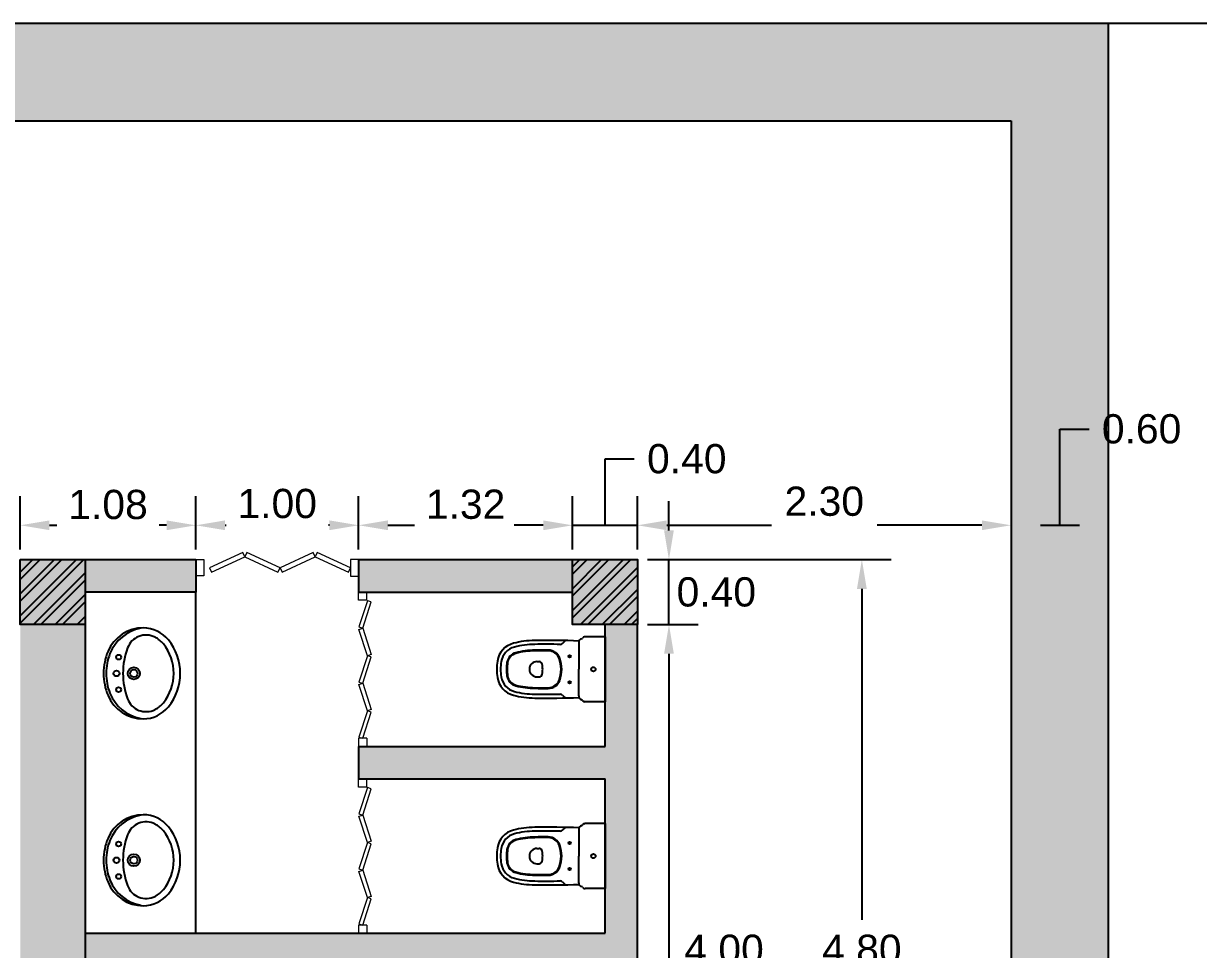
# Model space of a CAD drawing. Header units: millimetres. Extents: x 3409 to 3822, y 896 to 1108.
# Drawn here: x 3739.44 to 3746.67, y 1085.09 to 1090.79 of the extents above; entities that cross this region are included whole.
import ezdxf

# ---------------------------------------------------------------- set-up
doc = ezdxf.new("R2010")
doc.units = ezdxf.units.MM
for name, color, linetype in [('a-epipla', 8, 'Continuous'), ('a-toixoi', 5, 'Continuous'), ('DS_ST_quote 1_50', 7, 'Continuous'), ('edafos', 2, 'Continuous'), ('Layer1', 5, 'Continuous'), ('ypostilwmata', 232, 'Continuous')]:
    doc.layers.add(name, color=color, linetype=linetype)
doc.layers.add('a-portes', color=6, linetype='Continuous', lineweight=9)
doc.styles.get("Standard").update_dxf_attribs({"font": 'arial.ttf'})
doc.dimstyles.get("Standard").update_dxf_attribs({"dimtxt": 0.18, "dimasz": 0.18, "dimexe": 0.18, "dimexo": 0.0625, "dimgap": 0.09, "dimtad": 0, "dimtih": 1, "dimtoh": 1, "dimdec": 4, "dimzin": 0, "dimdsep": 46, "dimtxsty": 'Standard', "dimcen": 0.09, "dimadec": 0, "dimazin": 0, "dimtfac": 1, "dimtdec": 4, "dimtofl": 0, "dimtmove": 0, "dimatfit": 3, "dimfxl": 1, "dimtolj": 1, "dimtzin": 0, "dimarcsym": 0})

# ---------------------------------------------------------------- blocks, each defined once
blk = doc.blocks.new('*D202')
at = {"layer": 'Defpoints', "color": 0, "transparency": 16777216}
for p in [(3740.4994, 1087.7053), (3739.4188, 1087.4941), (3740.4994, 1087.4941)]:
    blk.add_point(p, dxfattribs=at)
at = {"layer": 'DS_ST_quote 1_50', "color": 0, "lineweight": -2, "transparency": 16777216}
for p, q in [((3739.4188, 1087.5566), (3739.4188, 1087.8853)), ((3740.4994, 1087.5566), (3740.4994, 1087.8853)), ((3739.5988, 1087.7053), (3739.6436, 1087.7053)), ((3740.3194, 1087.7053), (3740.2746, 1087.7053))]:
    blk.add_line(p, q, dxfattribs=at)
at = {"layer": 'DS_ST_quote 1_50', "color": 0, "transparency": 16777216}
for points in [[(3739.5988, 1087.7353), (3739.5988, 1087.6753), (3739.4188, 1087.7053)], [(3740.3194, 1087.7353), (3740.3194, 1087.6753), (3740.4994, 1087.7053)]]:
    blk.add_solid(points, dxfattribs=at)
at = {"layer": 'DS_ST_quote 1_50', "color": 0, "transparency": 16777216, "insert": (3739.9591, 1087.8322), "char_height": 0.18, "attachment_point": 5}
blk.add_mtext('\\A1;1.08', dxfattribs=at)
blk = doc.blocks.new('*D203')
at = {"layer": 'Defpoints', "color": 0, "transparency": 16777216}
for p in [(3741.502, 1087.7053), (3740.4994, 1087.4941), (3741.502, 1087.4941)]:
    blk.add_point(p, dxfattribs=at)
at = {"layer": 'DS_ST_quote 1_50', "color": 0, "lineweight": -2, "transparency": 16777216}
for p, q in [((3740.4994, 1087.5566), (3740.4994, 1087.8853)), ((3741.502, 1087.5566), (3741.502, 1087.8853)), ((3740.6794, 1087.7053), (3740.6857, 1087.7053)), ((3741.322, 1087.7053), (3741.3157, 1087.7053))]:
    blk.add_line(p, q, dxfattribs=at)
at = {"layer": 'DS_ST_quote 1_50', "color": 0, "transparency": 16777216}
for points in [[(3740.6794, 1087.7353), (3740.6794, 1087.6753), (3740.4994, 1087.7053)], [(3741.322, 1087.7353), (3741.322, 1087.6753), (3741.502, 1087.7053)]]:
    blk.add_solid(points, dxfattribs=at)
at = {"layer": 'DS_ST_quote 1_50', "color": 0, "transparency": 16777216, "insert": (3741.0007, 1087.8383), "char_height": 0.18, "attachment_point": 5}
blk.add_mtext('\\A1;1.00', dxfattribs=at)
blk = doc.blocks.new('*D225')
at = {"layer": 'Defpoints', "color": 0, "transparency": 16777216}
for p in [(3742.8188, 1087.7053), (3741.502, 1087.4941), (3742.8188, 1087.4941)]:
    blk.add_point(p, dxfattribs=at)
at = {"layer": 'DS_ST_quote 1_50', "color": 0, "lineweight": -2, "transparency": 16777216}
for p, q in [((3741.502, 1087.5566), (3741.502, 1087.8853)), ((3742.8188, 1087.5566), (3742.8188, 1087.8853)), ((3741.682, 1087.7053), (3741.846, 1087.7053)), ((3742.6388, 1087.7053), (3742.4748, 1087.7053))]:
    blk.add_line(p, q, dxfattribs=at)
at = {"layer": 'DS_ST_quote 1_50', "color": 0, "transparency": 16777216}
for points in [[(3741.682, 1087.7353), (3741.682, 1087.6753), (3741.502, 1087.7053)], [(3742.6388, 1087.7353), (3742.6388, 1087.6753), (3742.8188, 1087.7053)]]:
    blk.add_solid(points, dxfattribs=at)
at = {"layer": 'DS_ST_quote 1_50', "color": 0, "transparency": 16777216, "insert": (3742.1604, 1087.8338), "char_height": 0.18, "attachment_point": 5}
blk.add_mtext('\\A1;1.32', dxfattribs=at)
blk = doc.blocks.new('*D226')
at = {"layer": 'Defpoints', "color": 0, "transparency": 16777216}
for p in [(3743.2188, 1087.7053), (3742.8188, 1087.4941), (3743.2188, 1087.4941)]:
    blk.add_point(p, dxfattribs=at)
at = {"layer": 'DS_ST_quote 1_50', "color": 0, "lineweight": -2, "transparency": 16777216}
for p, q in [((3743.0188, 1087.7053), (3743.0188, 1088.1141)), ((3743.0188, 1088.1141), (3743.1988, 1088.1141)), ((3742.8188, 1087.5566), (3742.8188, 1087.8853)), ((3743.2188, 1087.5566), (3743.2188, 1087.8853)), ((3742.6388, 1087.7053), (3742.4588, 1087.7053)), ((3742.8188, 1087.7053), (3743.2188, 1087.7053)), ((3743.3988, 1087.7053), (3743.5788, 1087.7053))]:
    blk.add_line(p, q, dxfattribs=at)
at = {"layer": 'DS_ST_quote 1_50', "color": 0, "transparency": 16777216}
for points in [[(3742.6388, 1087.7353), (3742.6388, 1087.6753), (3742.8188, 1087.7053)], [(3743.3988, 1087.7353), (3743.3988, 1087.6753), (3743.2188, 1087.7053)]]:
    blk.add_solid(points, dxfattribs=at)
at = {"layer": 'DS_ST_quote 1_50', "color": 0, "transparency": 16777216, "insert": (3743.5222, 1088.1141), "char_height": 0.18, "attachment_point": 5}
blk.add_mtext('\\A1;0.40', dxfattribs=at)
blk = doc.blocks.new('*D227')
at = {"layer": 'Defpoints', "color": 0, "transparency": 16777216}
for p in [(3745.5188, 1087.7053), (3745.5188, 1087.7053), (3743.2188, 1087.4941)]:
    blk.add_point(p, dxfattribs=at)
at = {"layer": 'DS_ST_quote 1_50', "color": 0, "lineweight": -2, "transparency": 16777216}
for p, q in [((3743.2188, 1087.5566), (3743.2188, 1087.8853)), ((3743.3988, 1087.7053), (3744.0437, 1087.7053)), ((3745.3388, 1087.7053), (3744.6938, 1087.7053)), ((3745.5188, 1087.6428), (3745.5188, 1087.5253))]:
    blk.add_line(p, q, dxfattribs=at)
at = {"layer": 'DS_ST_quote 1_50', "color": 0, "transparency": 16777216}
for points in [[(3743.3988, 1087.7353), (3743.3988, 1087.6753), (3743.2188, 1087.7053)], [(3745.3388, 1087.7353), (3745.3388, 1087.6753), (3745.5188, 1087.7053)]]:
    blk.add_solid(points, dxfattribs=at)
at = {"layer": 'DS_ST_quote 1_50', "color": 0, "transparency": 16777216, "insert": (3744.3688, 1087.8523), "char_height": 0.18, "attachment_point": 5}
blk.add_mtext('\\A1;2.30', dxfattribs=at)
blk = doc.blocks.new('*D228')
at = {"layer": 'Defpoints', "color": 0, "transparency": 16777216}
for p in [(3745.5188, 1087.7053), (3746.1188, 1087.7053), (3746.1188, 1087.7053)]:
    blk.add_point(p, dxfattribs=at)
at = {"layer": 'DS_ST_quote 1_50', "color": 0, "lineweight": -2, "transparency": 16777216}
for p, q in [((3745.8188, 1087.7053), (3745.8188, 1088.2979)), ((3745.8188, 1088.2979), (3745.9988, 1088.2979)), ((3746.1188, 1087.7678), (3746.1188, 1087.8853)), ((3745.6988, 1087.7053), (3745.9388, 1087.7053)), ((3745.5188, 1087.6428), (3745.5188, 1087.5253))]:
    blk.add_line(p, q, dxfattribs=at)
at = {"layer": 'DS_ST_quote 1_50', "color": 0, "transparency": 16777216}
for points in [[(3745.6988, 1087.7353), (3745.6988, 1087.6753), (3745.5188, 1087.7053)], [(3745.9388, 1087.7353), (3745.9388, 1087.6753), (3746.1188, 1087.7053)]]:
    blk.add_solid(points, dxfattribs=at)
at = {"layer": 'DS_ST_quote 1_50', "color": 0, "transparency": 16777216, "insert": (3746.3222, 1088.2979), "char_height": 0.18, "attachment_point": 5}
blk.add_mtext('\\A1;0.60', dxfattribs=at)
blk = doc.blocks.new('*D156')
at = {"layer": 'Defpoints', "color": 0, "transparency": 16777216}
for p in [(3743.2188, 1087.4941), (3743.4124, 1087.4941), (3743.2188, 1087.0941)]:
    blk.add_point(p, dxfattribs=at)
at = {"layer": 'DS_ST_quote 1_50', "color": 0, "lineweight": -2, "transparency": 16777216}
for p, q in [((3743.4124, 1087.6741), (3743.4124, 1087.8541)), ((3743.2813, 1087.4941), (3743.5924, 1087.4941)), ((3743.4124, 1087.0941), (3743.4124, 1087.4941)), ((3743.2813, 1087.0941), (3743.5924, 1087.0941)), ((3743.4124, 1086.9141), (3743.4124, 1086.7341))]:
    blk.add_line(p, q, dxfattribs=at)
at = {"layer": 'DS_ST_quote 1_50', "color": 0, "transparency": 16777216}
for points in [[(3743.3824, 1087.6741), (3743.4424, 1087.6741), (3743.4124, 1087.4941)], [(3743.3824, 1086.9141), (3743.4424, 1086.9141), (3743.4124, 1087.0941)]]:
    blk.add_solid(points, dxfattribs=at)
at = {"layer": 'DS_ST_quote 1_50', "color": 0, "transparency": 16777216, "insert": (3743.704, 1087.2941), "char_height": 0.18, "attachment_point": 5}
blk.add_mtext('\\A1;0.40', dxfattribs=at)
blk = doc.blocks.new('*D157')
at = {"layer": 'Defpoints', "color": 0, "transparency": 16777216}
for p in [(3743.2188, 1087.0941), (3743.2188, 1083.0941), (3743.4124, 1083.0941)]:
    blk.add_point(p, dxfattribs=at)
at = {"layer": 'DS_ST_quote 1_50', "color": 0, "lineweight": -2, "transparency": 16777216}
for p, q in [((3743.2813, 1087.0941), (3743.5924, 1087.0941)), ((3743.4124, 1086.9141), (3743.4124, 1083.2741)), ((3743.2813, 1083.0941), (3743.5924, 1083.0941))]:
    blk.add_line(p, q, dxfattribs=at)
at = {"layer": 'DS_ST_quote 1_50', "color": 0, "transparency": 16777216}
for points in [[(3743.3824, 1086.9141), (3743.4424, 1086.9141), (3743.4124, 1087.0941)], [(3743.3824, 1083.2741), (3743.4424, 1083.2741), (3743.4124, 1083.0941)]]:
    blk.add_solid(points, dxfattribs=at)
at = {"layer": 'DS_ST_quote 1_50', "color": 0, "transparency": 16777216, "insert": (3743.7516, 1085.0941), "char_height": 0.18, "attachment_point": 5}
blk.add_mtext('\\A1;4.00', dxfattribs=at)
blk = doc.blocks.new('*D215')
at = {"layer": 'Defpoints', "color": 0, "transparency": 16777216}
for p in [(3743.2188, 1087.4941), (3743.2188, 1082.6941), (3744.6, 1082.6941)]:
    blk.add_point(p, dxfattribs=at)
at = {"layer": 'DS_ST_quote 1_50', "color": 0, "lineweight": -2, "transparency": 16777216}
for p, q in [((3743.2813, 1087.4941), (3744.78, 1087.4941)), ((3744.6, 1087.3141), (3744.6, 1085.276)), ((3744.6, 1082.8741), (3744.6, 1084.9122)), ((3743.2813, 1082.6941), (3744.78, 1082.6941))]:
    blk.add_line(p, q, dxfattribs=at)
at = {"layer": 'DS_ST_quote 1_50', "color": 0, "transparency": 16777216}
for points in [[(3744.57, 1087.3141), (3744.63, 1087.3141), (3744.6, 1087.4941)], [(3744.57, 1082.8741), (3744.63, 1082.8741), (3744.6, 1082.6941)]]:
    blk.add_solid(points, dxfattribs=at)
at = {"layer": 'DS_ST_quote 1_50', "color": 0, "transparency": 16777216, "insert": (3744.6, 1085.0941), "char_height": 0.18, "attachment_point": 5}
blk.add_mtext('\\A1;4.80', dxfattribs=at)

msp = doc.modelspace()

# ---------------------------------------------------------------- hatches: boundary and pattern name
at = {"layer": 'a-epipla'}
h = msp.add_hatch(dxfattribs=at)
h.set_pattern_fill('ANSI32', color=256, scale=0.01)
h.set_pattern_definition([(45, (264.24471, 2.56293), (-0.067351921, 0.067351921), []), (45, (264.28961, 2.56293), (-0.067351921, 0.067351921), [])])
h.paths.add_polyline_path([(3682.4188, 1087.4941), (3682.0188, 1087.4941), (3682.0188, 1087.0941), (3682.4188, 1087.0941)])
h.paths.add_polyline_path([(3685.8188, 1087.4941), (3685.4188, 1087.4941), (3685.4188, 1087.0941), (3685.8188, 1087.0941)])
h.paths.add_polyline_path([(3689.2188, 1087.4941), (3688.8188, 1087.4941), (3688.8188, 1087.0941), (3689.2188, 1087.0941)])
h.paths.add_polyline_path([(3692.6188, 1087.4941), (3692.2188, 1087.4941), (3692.2188, 1087.0941), (3692.6188, 1087.0941)])
h.paths.add_polyline_path([(3696.0188, 1087.4941), (3695.6188, 1087.4941), (3695.6188, 1087.0941), (3696.0188, 1087.0941)])
h.paths.add_polyline_path([(3696.0188, 1083.0941), (3695.6188, 1083.0941), (3695.6188, 1082.6941), (3696.0188, 1082.6941)])
h.paths.add_polyline_path([(3692.6188, 1083.0941), (3692.2188, 1083.0941), (3692.2188, 1082.6941), (3692.6188, 1082.6941)])
h.paths.add_polyline_path([(3689.2188, 1083.0941), (3688.8188, 1083.0941), (3688.8188, 1082.6941), (3689.2188, 1082.6941)])
h.paths.add_polyline_path([(3685.8188, 1083.0941), (3685.4188, 1083.0941), (3685.4188, 1082.6941), (3685.8188, 1082.6941)])
h.paths.add_polyline_path([(3682.4188, 1083.0941), (3682.0188, 1083.0941), (3682.0188, 1082.6941), (3682.4188, 1082.6941)])
h.paths.add_polyline_path([(3699.4188, 1087.4941), (3699.0188, 1087.4941), (3699.0188, 1087.0941), (3699.4188, 1087.0941)])
h.paths.add_polyline_path([(3702.8188, 1087.4941), (3702.4188, 1087.4941), (3702.4188, 1087.0941), (3702.8188, 1087.0941)])
h.paths.add_polyline_path([(3706.2188, 1087.4941), (3705.8188, 1087.4941), (3705.8188, 1087.0941), (3706.2188, 1087.0941)])
h.paths.add_polyline_path([(3709.6188, 1087.4941), (3709.2188, 1087.4941), (3709.2188, 1087.0941), (3709.6188, 1087.0941)])
h.paths.add_polyline_path([(3709.6188, 1083.0941), (3709.2188, 1083.0941), (3709.2188, 1082.6941), (3709.6188, 1082.6941)])
h.paths.add_polyline_path([(3706.2188, 1083.0941), (3705.8188, 1083.0941), (3705.8188, 1082.6941), (3706.2188, 1082.6941)])
h.paths.add_polyline_path([(3702.8188, 1083.0941), (3702.4188, 1083.0941), (3702.4188, 1082.6941), (3702.8188, 1082.6941)])
h.paths.add_polyline_path([(3699.4188, 1083.0941), (3699.0188, 1083.0941), (3699.0188, 1082.6941), (3699.4188, 1082.6941)])
h.paths.add_polyline_path([(3716.0188, 1087.4941), (3715.6188, 1087.4941), (3715.6188, 1087.0941), (3716.0188, 1087.0941)])
h.paths.add_polyline_path([(3719.4188, 1087.4941), (3719.0188, 1087.4941), (3719.0188, 1087.0941), (3719.4188, 1087.0941)])
h.paths.add_polyline_path([(3722.8188, 1087.4941), (3722.4188, 1087.4941), (3722.4188, 1087.0941), (3722.8188, 1087.0941)])
h.paths.add_polyline_path([(3726.2188, 1087.4941), (3725.8188, 1087.4941), (3725.8188, 1087.0941), (3726.2188, 1087.0941)])
h.paths.add_polyline_path([(3716.0188, 1083.0941), (3715.6188, 1083.0941), (3715.6188, 1082.6941), (3716.0188, 1082.6941)])
h.paths.add_polyline_path([(3719.4188, 1083.0941), (3719.0188, 1083.0941), (3719.0188, 1082.6941), (3719.4188, 1082.6941)])
h.paths.add_polyline_path([(3722.8188, 1083.0941), (3722.4188, 1083.0941), (3722.4188, 1082.6941), (3722.8188, 1082.6941)])
h.paths.add_polyline_path([(3726.2188, 1083.0941), (3725.8188, 1083.0941), (3725.8188, 1082.6941), (3726.2188, 1082.6941)])
h.paths.add_polyline_path([(3729.6188, 1087.4941), (3729.2188, 1087.4941), (3729.2188, 1087.0941), (3729.6188, 1087.0941)])
h.paths.add_polyline_path([(3733.0188, 1087.4941), (3732.6188, 1087.4941), (3732.6188, 1087.0941), (3733.0188, 1087.0941)])
h.paths.add_polyline_path([(3736.4188, 1087.4941), (3736.0188, 1087.4941), (3736.0188, 1087.0941), (3736.4188, 1087.0941)])
h.paths.add_polyline_path([(3739.8188, 1087.4941), (3739.4188, 1087.4941), (3739.4188, 1087.0941), (3739.8188, 1087.0941)])
h.paths.add_polyline_path([(3743.2188, 1087.4941), (3742.8188, 1087.4941), (3742.8188, 1087.0941), (3743.2188, 1087.0941)])
h.paths.add_polyline_path([(3743.2188, 1083.0941), (3742.8188, 1083.0941), (3742.8188, 1082.6941), (3743.2188, 1082.6941)])
h.paths.add_polyline_path([(3739.8188, 1083.0941), (3739.4188, 1083.0941), (3739.4188, 1082.6941), (3739.8188, 1082.6941)])
h.paths.add_polyline_path([(3736.4188, 1083.0941), (3736.0188, 1083.0941), (3736.0188, 1082.6941), (3736.4188, 1082.6941)])
h.paths.add_polyline_path([(3733.0188, 1083.0941), (3732.6188, 1083.0941), (3732.6188, 1082.6941), (3733.0188, 1082.6941)])
h.paths.add_polyline_path([(3729.6188, 1083.0941), (3729.2188, 1083.0941), (3729.2188, 1082.6941), (3729.6188, 1082.6941)])
h = msp.add_hatch(dxfattribs=at)
h.set_pattern_fill('AR-CONC', color=256, scale=0.00088)
h.set_pattern_definition([(50, (264.24471, 2.56293), (0.1603225087, -0.0140263953), [0.016764, -0.184404]), (355, (264.24471, 2.56293), (-0.031014211, 0.168130024), [0.0134112, -0.147523714]), (100.4514447, (264.25807, 2.56176), (0.1293082974, 0.154103622), [0.014247208, -0.156719415]), (46.1842, (264.24471, 2.60764), (0.238549556, -0.036997249), [0.025146, -0.276606]), (96.6355576, (264.2646, 2.60455), (0.208915638, 0.21773499), [0.02137082, -0.235079335]), (351.184151, (264.2447, 2.60764), (0.208915638, 0.21773499), [0.020116771, -0.221284564]), (21, (264.26706, 2.59646), (0.1334206643, -0.0899933744), [0.016764, -0.184404]), (326, (264.26706, 2.59646), (0.054385785, 0.16208541), [0.0134112, -0.1475232]), (71.451445, (264.27818, 2.58896), (0.187806449, 0.0720920366), [0.014247208, -0.156719145]), (37.5, (264.24471, 2.562933), (0.0027179709, 0.0744084342), [0, -0.14573504, 0, -0.1497584, 0, -0.148082]), (7.5, (264.24471, 2.56293), (0.058801303, 0.0881589058), [0, -0.08538464, 0, -0.14238224, 0, -0.0564388]), (327.5, (264.194866, 2.56293), (0.1193197237, -0.0050412947), [0, -0.05588, 0, -0.1743456, 0, -0.2313432]), (317.5, (264.17251, 2.56293), (0.1303536796, 0.022375312), [0, -0.072644, 0, -0.11578336, 0, -0.1642872])])
h.paths.add_polyline_path([(3682.4188, 1087.4941), (3682.0188, 1087.4941), (3682.0188, 1087.0941), (3682.4188, 1087.0941)])
h.paths.add_polyline_path([(3685.8188, 1087.4941), (3685.4188, 1087.4941), (3685.4188, 1087.0941), (3685.8188, 1087.0941)])
h.paths.add_polyline_path([(3682.4188, 1083.0941), (3682.0188, 1083.0941), (3682.0188, 1082.6941), (3682.4188, 1082.6941)])
h.paths.add_polyline_path([(3685.8188, 1083.0941), (3685.4188, 1083.0941), (3685.4188, 1082.6941), (3685.8188, 1082.6941)])
h.paths.add_polyline_path([(3689.2188, 1087.4941), (3688.8188, 1087.4941), (3688.8188, 1087.0941), (3689.2188, 1087.0941)])
h.paths.add_polyline_path([(3689.2188, 1083.0941), (3688.8188, 1083.0941), (3688.8188, 1082.6941), (3689.2188, 1082.6941)])
h.paths.add_polyline_path([(3692.6188, 1083.0941), (3692.2188, 1083.0941), (3692.2188, 1082.6941), (3692.6188, 1082.6941)])
h.paths.add_polyline_path([(3692.6188, 1087.4941), (3692.2188, 1087.4941), (3692.2188, 1087.0941), (3692.6188, 1087.0941)])
h.paths.add_polyline_path([(3696.0188, 1087.4941), (3695.6188, 1087.4941), (3695.6188, 1087.0941), (3696.0188, 1087.0941)])
h.paths.add_polyline_path([(3696.0188, 1083.0941), (3695.6188, 1083.0941), (3695.6188, 1082.6941), (3696.0188, 1082.6941)])
h.paths.add_polyline_path([(3699.4188, 1083.0941), (3699.0188, 1083.0941), (3699.0188, 1082.6941), (3699.4188, 1082.6941)])
h.paths.add_polyline_path([(3699.4188, 1087.4941), (3699.0188, 1087.4941), (3699.0188, 1087.0941), (3699.4188, 1087.0941)])
h.paths.add_polyline_path([(3702.8188, 1087.4941), (3702.4188, 1087.4941), (3702.4188, 1087.0941), (3702.8188, 1087.0941)])
h.paths.add_polyline_path([(3702.8188, 1083.0941), (3702.4188, 1083.0941), (3702.4188, 1082.6941), (3702.8188, 1082.6941)])
h.paths.add_polyline_path([(3706.2188, 1087.4941), (3705.8188, 1087.4941), (3705.8188, 1087.0941), (3706.2188, 1087.0941)])
h.paths.add_polyline_path([(3706.2188, 1083.0941), (3705.8188, 1083.0941), (3705.8188, 1082.6941), (3706.2188, 1082.6941)])
h.paths.add_polyline_path([(3709.6188, 1087.4941), (3709.2188, 1087.4941), (3709.2188, 1087.0941), (3709.6188, 1087.0941)])
h.paths.add_polyline_path([(3709.6188, 1083.0941), (3709.2188, 1083.0941), (3709.2188, 1082.6941), (3709.6188, 1082.6941)])
h.paths.add_polyline_path([(3716.0188, 1087.4941), (3715.6188, 1087.4941), (3715.6188, 1087.0941), (3716.0188, 1087.0941)])
h.paths.add_polyline_path([(3719.4188, 1087.4941), (3719.0188, 1087.4941), (3719.0188, 1087.0941), (3719.4188, 1087.0941)])
h.paths.add_polyline_path([(3716.0188, 1083.0941), (3715.6188, 1083.0941), (3715.6188, 1082.6941), (3716.0188, 1082.6941)])
h.paths.add_polyline_path([(3719.4188, 1083.0941), (3719.0188, 1083.0941), (3719.0188, 1082.6941), (3719.4188, 1082.6941)])
h.paths.add_polyline_path([(3722.8188, 1087.4941), (3722.4188, 1087.4941), (3722.4188, 1087.0941), (3722.8188, 1087.0941)])
h.paths.add_polyline_path([(3722.8188, 1083.0941), (3722.4188, 1083.0941), (3722.4188, 1082.6941), (3722.8188, 1082.6941)])
h.paths.add_polyline_path([(3726.2188, 1087.4941), (3725.8188, 1087.4941), (3725.8188, 1087.0941), (3726.2188, 1087.0941)])
h.paths.add_polyline_path([(3726.2188, 1083.0941), (3725.8188, 1083.0941), (3725.8188, 1082.6941), (3726.2188, 1082.6941)])
h.paths.add_polyline_path([(3729.6188, 1087.4941), (3729.2188, 1087.4941), (3729.2188, 1087.0941), (3729.6188, 1087.0941)])
h.paths.add_polyline_path([(3729.6188, 1083.0941), (3729.2188, 1083.0941), (3729.2188, 1082.6941), (3729.6188, 1082.6941)])
h.paths.add_polyline_path([(3733.0188, 1087.4941), (3732.6188, 1087.4941), (3732.6188, 1087.0941), (3733.0188, 1087.0941)])
h.paths.add_polyline_path([(3733.0188, 1083.0941), (3732.6188, 1083.0941), (3732.6188, 1082.6941), (3733.0188, 1082.6941)])
h.paths.add_polyline_path([(3736.4188, 1087.4941), (3736.0188, 1087.4941), (3736.0188, 1087.0941), (3736.4188, 1087.0941)])
h.paths.add_polyline_path([(3736.4188, 1083.0941), (3736.0188, 1083.0941), (3736.0188, 1082.6941), (3736.4188, 1082.6941)])
h.paths.add_polyline_path([(3739.8188, 1087.4941), (3739.4188, 1087.4941), (3739.4188, 1087.0941), (3739.8188, 1087.0941)])
h.paths.add_polyline_path([(3739.8188, 1083.0941), (3739.4188, 1083.0941), (3739.4188, 1082.6941), (3739.8188, 1082.6941)])
h.paths.add_polyline_path([(3743.2188, 1083.0941), (3742.8188, 1083.0941), (3742.8188, 1082.6941), (3743.2188, 1082.6941)])
h.paths.add_polyline_path([(3743.2188, 1087.4941), (3742.8188, 1087.4941), (3742.8188, 1087.0941), (3743.2188, 1087.0941)])
at = {"layer": 'Layer1'}
h = msp.add_hatch(color=256, dxfattribs=at)
h.dxf.hatch_style = 1
h.paths.add_polyline_path([(3746.1188, 1090.794), (3729.2188, 1090.794), (3729.2188, 1090.194), (3745.5188, 1090.194), (3745.5188, 1080.6941), (3746.1188, 1080.6941)])
h = msp.add_hatch(color=256, dxfattribs=at)
h.dxf.hatch_style = 1
h.paths.add_polyline_path([(3726.2188, 1087.0941), (3725.8188, 1087.0941), (3725.8188, 1083.0941), (3726.2188, 1083.0941)])
h.paths.add_polyline_path([(3729.6188, 1087.0941), (3729.2188, 1087.0941), (3729.2188, 1083.0941), (3729.6188, 1083.0941)])
h.paths.add_polyline_path([(3739.8188, 1087.0941), (3739.4188, 1087.0941), (3739.4188, 1083.0941), (3739.8188, 1083.0941)])
h.paths.add_polyline_path([(3743.2188, 1087.0941), (3743.0188, 1087.0941), (3743.0188, 1086.3441), (3741.502, 1086.3441), (3741.502, 1086.1441), (3743.0188, 1086.1441), (3743.0188, 1085.1941), (3739.8188, 1085.1941), (3739.8188, 1084.9941), (3743.0188, 1084.9941), (3743.0188, 1084.0441), (3741.502, 1084.0441), (3741.502, 1083.8441), (3743.0188, 1083.8441), (3743.0188, 1083.0941), (3743.2188, 1083.0941)])
h.paths.add_polyline_path([(3742.8188, 1087.4941), (3741.502, 1087.4941), (3741.502, 1087.2941), (3742.8188, 1087.2941)])
h.paths.add_polyline_path([(3740.4994, 1087.4941), (3739.8188, 1087.4941), (3739.8188, 1087.2941), (3740.4994, 1087.2941)])
h.paths.add_polyline_path([(3740.4994, 1082.8941), (3739.8188, 1082.8941), (3739.8188, 1082.6941), (3740.4995, 1082.6941)])
h.paths.add_polyline_path([(3742.8188, 1082.8941), (3741.502, 1082.8941), (3741.5021, 1082.6941), (3742.8188, 1082.6941)])

# ---------------------------------------------------------------- linework, layer by layer
at = {"layer": 'a-epipla'}
for p, q in [((3740.4993, 1085.1941), (3740.4992, 1087.2941)), ((3743.0188, 1087.0191), (3742.896, 1087.0191)), ((3743.0188, 1087.0191), (3743.0188, 1086.6191)), ((3742.758, 1086.9779), (3742.7755, 1086.9955)), ((3742.857, 1086.9831), (3742.857, 1086.8191)), ((3742.6, 1086.8661), (3742.6127, 1086.8661)), ((3742.857, 1086.6551), (3742.857, 1086.8191)), ((3742.6, 1086.7721), (3742.6127, 1086.7721)), ((3742.758, 1086.6602), (3742.7755, 1086.6427)), ((3743.0188, 1086.6191), (3742.896, 1086.6191)), ((3743.0188, 1085.8691), (3742.896, 1085.8691)), ((3743.0188, 1085.8691), (3743.0188, 1085.4691)), ((3742.758, 1085.8279), (3742.7755, 1085.8455)), ((3742.857, 1085.8331), (3742.857, 1085.6691)), ((3742.6, 1085.7161), (3742.6127, 1085.7161)), ((3742.857, 1085.5051), (3742.857, 1085.6691)), ((3742.6, 1085.6221), (3742.6127, 1085.6221)), ((3742.758, 1085.5102), (3742.7755, 1085.4927)), ((3743.0188, 1085.4691), (3742.896, 1085.4691))]:
    msp.add_line(p, q, dxfattribs=at)
for centre, radius in [((3740.0243, 1086.8937), 0.015), ((3742.801, 1086.8991), 0.0075), ((3740.0113, 1086.7937), 0.0175), ((3740.1183, 1086.7937), 0.0375), ((3740.1183, 1086.7937), 0.023), ((3742.947, 1086.8191), 0.0135), ((3742.947, 1086.8191), 0.0135), ((3742.801, 1086.7391), 0.0075), ((3740.0243, 1086.6937), 0.015), ((3740.0243, 1085.7437), 0.015), ((3742.801, 1085.7491), 0.0075), ((3740.0113, 1085.6437), 0.0175), ((3740.1183, 1085.6437), 0.0375), ((3740.1183, 1085.6437), 0.023), ((3742.947, 1085.6691), 0.0135), ((3742.947, 1085.6691), 0.0135), ((3740.0243, 1085.5437), 0.015), ((3742.801, 1085.5891), 0.0075)]:
    msp.add_circle(centre, radius, dxfattribs=at)
for centre, radius, start, end in [((3740.2095, 1086.7695), 0.258, 262.50469, 262.50469), ((3740.1758, 1086.8387), 0.235, 90, 157.28559), ((3740.2095, 1086.818), 0.258, 100.99675, 157.82074), ((3740.1933, 1086.908), 0.1215, 62.93101, 159.64154), ((3740.1758, 1086.8737), 0.2, 39.08291, 90), ((3740.1758, 1086.8737), 0.16, 39.08291, 62.931), ((3742.882, 1086.9831), 0.025, 106.21522, 180), ((3742.8722, 1087.0167), 0.01, 286.21522, 325.06276), ((3742.896, 1087.0001), 0.019, 90, 145.06276), ((3740.5013, 1086.7937), 0.45, 159.64154, 180), ((3740.0773, 1086.7937), 0.2869, 0, 39.08291), ((3740.0773, 1086.7937), 0.3269, 0, 39.08291), ((3742.4883, 1086.8491), 0.134, 104.53948, 171.18382), ((3742.4883, 1086.8491), 0.11, 104.53948, 171.18382), ((3742.5927, 1086.4464), 0.55, 90.70946, 104.53949), ((3742.5927, 1086.4464), 0.526, 90.70946, 104.53949), ((3742.5927, 1086.4464), 0.49, 90.70946, 104.53949), ((3742.5927, 1086.4464), 0.486, 90.70946, 104.53949), ((3742.654, 1081.4968), 5.5, 87.86383, 90.70946), ((3742.654, 1081.4968), 5.476, 89.06363, 90.70946), ((3742.654, 1081.4968), 5.44, 89.8352, 90.70946), ((3742.654, 1081.4968), 5.436, 89.8352, 90.70946), ((3742.6695, 1086.8618), 0.075, 19.98399, 89.8352), ((3742.6695, 1086.8618), 0.071, 19.98399, 89.8352), ((3742.7438, 1086.9921), 0.02, 269.06363, 315), ((3740.2833, 1086.7937), 0.3515, 157.28559, 180), ((3740.2833, 1086.7937), 0.3355, 158.74675, 180), ((3742.682, 1086.8191), 0.33, 171.18382, 180), ((3742.682, 1086.8191), 0.306, 171.18382, 180), ((3742.682, 1086.8191), 0.27, 171.18382, 180), ((3742.4883, 1086.8491), 0.074, 104.53948, 171.18382), ((3742.682, 1086.8191), 0.266, 171.18382, 180), ((3742.4883, 1086.8491), 0.07, 104.53948, 171.18382), ((3742.6, 1086.8191), 0.047, 90, 180), ((3742.6127, 1086.8461), 0.02, 9.71515, 90), ((3742.552, 1086.8191), 0.196, 0, 19.98399), ((3742.552, 1086.8191), 0.2, 0, 19.98399), ((3740.2833, 1086.7937), 0.3515, 180, 202.71441), ((3740.2833, 1086.7937), 0.3355, 180, 201.25325), ((3740.5013, 1086.7937), 0.45, 180, 200.35846), ((3740.0773, 1086.7937), 0.2869, 320.91709, 0), ((3740.0773, 1086.7937), 0.3269, 320.91709, 0), ((3742.682, 1086.8191), 0.33, 180, 188.81618), ((3742.682, 1086.8191), 0.306, 180, 188.81618), ((3742.682, 1086.8191), 0.27, 180, 188.81618), ((3742.682, 1086.8191), 0.266, 180, 188.81618), ((3742.6, 1086.8191), 0.047, 180, 270), ((3742.6127, 1086.7921), 0.02, 270, 350.28485), ((3742.455, 1086.8191), 0.18, 0, 9.71515), ((3742.455, 1086.8191), 0.18, 350.28485, 0), ((3742.552, 1086.8191), 0.196, 340.01601, 0), ((3742.552, 1086.8191), 0.2, 340.01601, 0), ((3742.4883, 1086.789), 0.134, 188.81618, 255.46052), ((3742.4883, 1086.789), 0.11, 188.81618, 255.46052), ((3742.4883, 1086.789), 0.074, 188.81618, 255.46052), ((3742.4883, 1086.789), 0.07, 188.81618, 255.46052), ((3742.5927, 1087.1917), 0.49, 255.46051, 269.29054), ((3742.5927, 1087.1917), 0.486, 255.46051, 269.29054), ((3742.6695, 1086.7764), 0.071, 270.1648, 340.01601), ((3742.6695, 1086.7764), 0.075, 270.1648, 340.01601), ((3740.1758, 1086.7487), 0.235, 202.71441, 270), ((3740.2095, 1086.7695), 0.258, 202.17926, 259.00325), ((3742.5927, 1087.1917), 0.55, 255.46051, 269.29054), ((3742.5927, 1087.1917), 0.526, 255.46051, 269.29054), ((3742.654, 1092.1413), 5.5, 269.29054, 272.13617), ((3742.654, 1092.1413), 5.476, 269.29054, 270.93637), ((3742.654, 1092.1413), 5.436, 269.29054, 270.1648), ((3742.654, 1092.1413), 5.44, 269.29054, 270.1648), ((3742.7438, 1086.6461), 0.02, 45, 90.93637), ((3742.882, 1086.6551), 0.025, 180, 253.78478), ((3740.1933, 1086.6794), 0.1215, 200.35846, 297.06899), ((3740.1758, 1086.7137), 0.2, 270, 320.91709), ((3740.1758, 1086.7137), 0.16, 297.069, 320.91709), ((3742.8722, 1086.6215), 0.01, 34.93724, 73.78478), ((3742.896, 1086.6381), 0.019, 214.93724, 270), ((3740.1758, 1085.6887), 0.235, 90, 157.28559), ((3740.2095, 1085.668), 0.258, 100.99675, 157.82074), ((3740.1758, 1085.7237), 0.2, 39.08291, 90), ((3740.2095, 1085.6195), 0.258, 262.50469, 262.50469), ((3740.1933, 1085.758), 0.1215, 62.93101, 159.64154), ((3740.1758, 1085.7237), 0.16, 39.08291, 62.931), ((3740.0773, 1085.6437), 0.3269, 0, 39.08291), ((3742.5927, 1085.2964), 0.55, 90.70946, 104.53949), ((3742.654, 1080.3468), 5.5, 87.86383, 90.70946), ((3742.882, 1085.8331), 0.025, 106.21522, 180), ((3742.8722, 1085.8667), 0.01, 286.21522, 325.06276), ((3742.896, 1085.8501), 0.019, 90, 145.06276), ((3740.2833, 1085.6437), 0.3515, 157.28559, 180), ((3740.5013, 1085.6437), 0.45, 159.64154, 180), ((3740.0773, 1085.6437), 0.2869, 0, 39.08291), ((3742.4883, 1085.6991), 0.134, 104.53948, 171.18382), ((3742.4883, 1085.6991), 0.11, 104.53948, 171.18382), ((3742.5927, 1085.2964), 0.526, 90.70946, 104.53949), ((3742.5927, 1085.2964), 0.49, 90.70946, 104.53949), ((3742.5927, 1085.2964), 0.486, 90.70946, 104.53949), ((3742.654, 1080.3468), 5.476, 89.06363, 90.70946), ((3742.654, 1080.3468), 5.44, 89.8352, 90.70946), ((3742.654, 1080.3468), 5.436, 89.8352, 90.70946), ((3742.6695, 1085.7118), 0.075, 19.98399, 89.8352), ((3742.6695, 1085.7118), 0.071, 19.98399, 89.8352), ((3742.7438, 1085.8421), 0.02, 269.06363, 315), ((3740.2833, 1085.6437), 0.3355, 158.74675, 180), ((3742.682, 1085.6691), 0.33, 171.18382, 180), ((3742.682, 1085.6691), 0.306, 171.18382, 180), ((3742.682, 1085.6691), 0.27, 171.18382, 180), ((3742.4883, 1085.6991), 0.074, 104.53948, 171.18382), ((3742.682, 1085.6691), 0.266, 171.18382, 180), ((3742.4883, 1085.6991), 0.07, 104.53948, 171.18382), ((3742.6, 1085.6691), 0.047, 90, 180), ((3742.6127, 1085.6961), 0.02, 9.71515, 90), ((3742.552, 1085.6691), 0.196, 0, 19.98399), ((3742.552, 1085.6691), 0.2, 0, 19.98399), ((3740.2833, 1085.6437), 0.3515, 180, 202.71441), ((3740.2833, 1085.6437), 0.3355, 180, 201.25325), ((3740.5013, 1085.6437), 0.45, 180, 200.35846), ((3740.0773, 1085.6437), 0.2869, 320.91709, 0), ((3740.0773, 1085.6437), 0.3269, 320.91709, 0), ((3742.682, 1085.6691), 0.33, 180, 188.81618), ((3742.682, 1085.6691), 0.306, 180, 188.81618), ((3742.682, 1085.6691), 0.27, 180, 188.81618), ((3742.682, 1085.6691), 0.266, 180, 188.81618), ((3742.6, 1085.6691), 0.047, 180, 270), ((3742.6127, 1085.6421), 0.02, 270, 350.28485), ((3742.455, 1085.6691), 0.18, 0, 9.71515), ((3742.455, 1085.6691), 0.18, 350.28485, 0), ((3742.552, 1085.6691), 0.196, 340.01601, 0), ((3742.552, 1085.6691), 0.2, 340.01601, 0), ((3742.4883, 1085.639), 0.134, 188.81618, 255.46052), ((3742.4883, 1085.639), 0.11, 188.81618, 255.46052), ((3742.4883, 1085.639), 0.074, 188.81618, 255.46052), ((3742.4883, 1085.639), 0.07, 188.81618, 255.46052), ((3742.5927, 1086.0417), 0.49, 255.46051, 269.29054), ((3742.5927, 1086.0417), 0.486, 255.46051, 269.29054), ((3742.6695, 1085.6264), 0.071, 270.1648, 340.01601), ((3742.6695, 1085.6264), 0.075, 270.1648, 340.01601), ((3740.1758, 1085.5987), 0.235, 202.71441, 270), ((3740.2095, 1085.6195), 0.258, 202.17926, 259.00325), ((3740.1933, 1085.5294), 0.1215, 200.35846, 297.06899), ((3742.5927, 1086.0417), 0.55, 255.46051, 269.29054), ((3742.5927, 1086.0417), 0.526, 255.46051, 269.29054), ((3742.654, 1090.9913), 5.5, 269.29054, 272.13617), ((3742.654, 1090.9913), 5.476, 269.29054, 270.93637), ((3742.654, 1090.9913), 5.436, 269.29054, 270.1648), ((3742.654, 1090.9913), 5.44, 269.29054, 270.1648), ((3742.7438, 1085.4961), 0.02, 45, 90.93637), ((3742.882, 1085.5051), 0.025, 180, 253.78478), ((3740.1758, 1085.5637), 0.2, 270, 320.91709), ((3740.1758, 1085.5637), 0.16, 297.069, 320.91709), ((3742.8722, 1085.4715), 0.01, 34.93724, 73.78478), ((3742.896, 1085.4881), 0.019, 214.93724, 270)]:
    msp.add_arc(centre, radius, start, end, dxfattribs=at)
at = {"layer": 'a-portes'}
for p, q in [((3741.502, 1087.2441), (3741.502, 1087.2941)), ((3741.552, 1087.2441), (3741.552, 1087.2941)), ((3741.552, 1087.2441), (3741.502, 1087.2441)), ((3741.552, 1086.3941), (3741.502, 1086.3941)), ((3741.502, 1086.3941), (3741.502, 1086.3441)), ((3741.552, 1086.3941), (3741.552, 1086.3441)), ((3741.502, 1086.0941), (3741.502, 1086.1441)), ((3741.552, 1086.0941), (3741.552, 1086.1441)), ((3741.552, 1086.0941), (3741.502, 1086.0941)), ((3741.552, 1085.2441), (3741.502, 1085.2441)), ((3741.502, 1085.2441), (3741.502, 1085.1941)), ((3741.552, 1085.2441), (3741.552, 1085.1941))]:
    msp.add_line(p, q, dxfattribs=at)
for points in [[(3740.7885, 1087.5386), (3740.584, 1087.4433), (3740.5965, 1087.4165), (3740.801, 1087.5118)], [(3741.018, 1087.4433), (3740.8135, 1087.5386), (3740.801, 1087.5118), (3741.0055, 1087.4165)], [(3741.2225, 1087.5386), (3741.018, 1087.4433), (3741.0305, 1087.4165), (3741.235, 1087.5118)], [(3741.452, 1087.4433), (3741.2475, 1087.5386), (3741.235, 1087.5118), (3741.4395, 1087.4165)], [(3741.5032, 1087.0794), (3741.527, 1087.0717), (3741.5795, 1087.2334), (3741.5557, 1087.2411)], [(3741.5795, 1086.91), (3741.5557, 1086.9023), (3741.5032, 1087.064), (3741.527, 1087.0717)], [(3741.5032, 1086.7406), (3741.527, 1086.7329), (3741.5795, 1086.8946), (3741.5557, 1086.9023)], [(3741.5795, 1086.5712), (3741.5557, 1086.5635), (3741.5032, 1086.7252), (3741.527, 1086.7329)], [(3741.5032, 1086.4018), (3741.527, 1086.3941), (3741.5795, 1086.5558), (3741.5557, 1086.5635)], [(3741.5032, 1085.9294), (3741.527, 1085.9217), (3741.5795, 1086.0834), (3741.5557, 1086.0911)], [(3741.5795, 1085.76), (3741.5557, 1085.7523), (3741.5032, 1085.914), (3741.527, 1085.9217)], [(3741.5032, 1085.5906), (3741.527, 1085.5829), (3741.5795, 1085.7446), (3741.5557, 1085.7523)], [(3741.5795, 1085.4212), (3741.5557, 1085.4135), (3741.5032, 1085.5752), (3741.527, 1085.5829)], [(3741.5032, 1085.2518), (3741.527, 1085.2441), (3741.5795, 1085.4058), (3741.5557, 1085.4135)]]:
    msp.add_lwpolyline(points, close=True, dxfattribs=at)
for points in [[(3740.4994, 1087.4941), (3740.5494, 1087.4941), (3740.5494, 1087.3937), (3740.4994, 1087.3938)], [(3741.502, 1087.4941), (3741.452, 1087.4941), (3741.452, 1087.3924), (3741.502, 1087.3924)]]:
    msp.add_lwpolyline(points, dxfattribs=at)
at = {"layer": 'a-toixoi'}
for p, q in [((3746.1188, 1080.6941), (3746.1188, 1090.794)), ((3729.2188, 1090.194), (3745.5188, 1090.194)), ((3745.5188, 1090.194), (3745.5188, 1080.6941)), ((3739.8188, 1087.4941), (3740.4994, 1087.4941)), ((3740.4994, 1087.4941), (3740.4994, 1087.2941)), ((3741.502, 1087.4941), (3742.8188, 1087.4941)), ((3741.502, 1087.4941), (3741.502, 1087.2941)), ((3740.4994, 1087.2941), (3739.8188, 1087.2941)), ((3741.502, 1087.2941), (3742.8188, 1087.2941)), ((3739.8188, 1087.0941), (3739.8188, 1083.0941)), ((3743.0188, 1086.3441), (3743.0188, 1087.0941)), ((3743.2188, 1083.0941), (3743.2188, 1087.0941)), ((3741.502, 1086.3441), (3743.0188, 1086.3441)), ((3741.502, 1086.3441), (3741.502, 1086.1441)), ((3741.502, 1086.1441), (3743.0188, 1086.1441)), ((3743.0188, 1085.1941), (3743.0188, 1086.1441)), ((3739.8188, 1085.1941), (3743.0188, 1085.1941))]:
    msp.add_line(p, q, dxfattribs=at)
at = {"layer": 'edafos'}
msp.add_line((3750.6013, 1090.794), (3674.3688, 1090.794), dxfattribs=at)
at = {"layer": 'ypostilwmata'}
for points in [[(3739.4188, 1087.4941), (3739.8188, 1087.4941), (3739.8188, 1087.0941), (3739.4188, 1087.0941)], [(3742.8188, 1087.4941), (3743.2188, 1087.4941), (3743.2188, 1087.0941), (3742.8188, 1087.0941)]]:
    msp.add_lwpolyline(points, close=True, dxfattribs=at)

# ---------------------------------------------------------------- dimensions: what is measured, and where the dimension line sits
at = {"layer": 'DS_ST_quote 1_50'}
for base, p1, p2, picture, middle in [((3746.1188, 1087.7053), (3745.5188, 1087.7053), (3746.1188, 1087.7053), '*D228', (3746.0888, 1088.2979)), ((3743.2188, 1087.7053), (3742.8188, 1087.4941), (3743.2188, 1087.4941), '*D226', (3743.2888, 1088.1141))]:
    dim = msp.add_linear_dim(base=base, p1=p1, p2=p2, dimstyle='Standard', override={"dimdec": 2, "dimtdec": 2, "dimtmove": 1, "dimfxl": 0.05}, dxfattribs=at)
    dim.commit()
    dim.dimension.update_dxf_attribs({"geometry": picture, "text_midpoint": middle})
for base, p1, p2, picture, middle in [((3740.4994, 1087.7053), (3739.4188, 1087.4941), (3740.4994, 1087.4941), '*D202', (3739.9591, 1087.8322)), ((3741.502, 1087.7053), (3740.4994, 1087.4941), (3741.502, 1087.4941), '*D203', (3741.0007, 1087.8383)), ((3742.8188, 1087.7053), (3741.502, 1087.4941), (3742.8188, 1087.4941), '*D225', (3742.1604, 1087.8338)), ((3745.5188, 1087.7053), (3743.2188, 1087.4941), (3745.5188, 1087.7053), '*D227', (3744.3688, 1087.8523))]:
    dim = msp.add_linear_dim(base=base, p1=p1, p2=p2, dimstyle='Standard', override={"dimdec": 2, "dimtdec": 2, "dimtmove": 1, "dimfxl": 0.05}, dxfattribs=at)
    dim.commit()
    dim.dimension.update_dxf_attribs({"geometry": picture, "text_midpoint": middle, "dimtype": 160})
for base, p2, picture, middle in [((3743.4124, 1087.4941), (3743.2188, 1087.4941), '*D156', (3743.704, 1087.2941)), ((3743.4124, 1083.0941), (3743.2188, 1083.0941), '*D157', (3743.7516, 1085.0941))]:
    dim = msp.add_linear_dim(base=base, p1=(3743.2188, 1087.0941), p2=p2, angle=90, dimstyle='Standard', override={"dimdec": 2, "dimtdec": 2, "dimtmove": 1, "dimfxl": 0.05}, dxfattribs=at)
    dim.commit()
    dim.dimension.update_dxf_attribs({"geometry": picture, "text_midpoint": middle, "dimtype": 160})
dim = msp.add_linear_dim(base=(3744.6, 1082.6941), p1=(3743.2188, 1087.4941), p2=(3743.2188, 1082.6941), angle=90, dimstyle='Standard', override={"dimdec": 2, "dimtdec": 2, "dimfxl": 0.05}, dxfattribs=at)
dim.commit()
dim.dimension.update_dxf_attribs({"geometry": '*D215', "text_midpoint": (3744.6, 1085.0941)})

doc.saveas('drawing.dxf')
